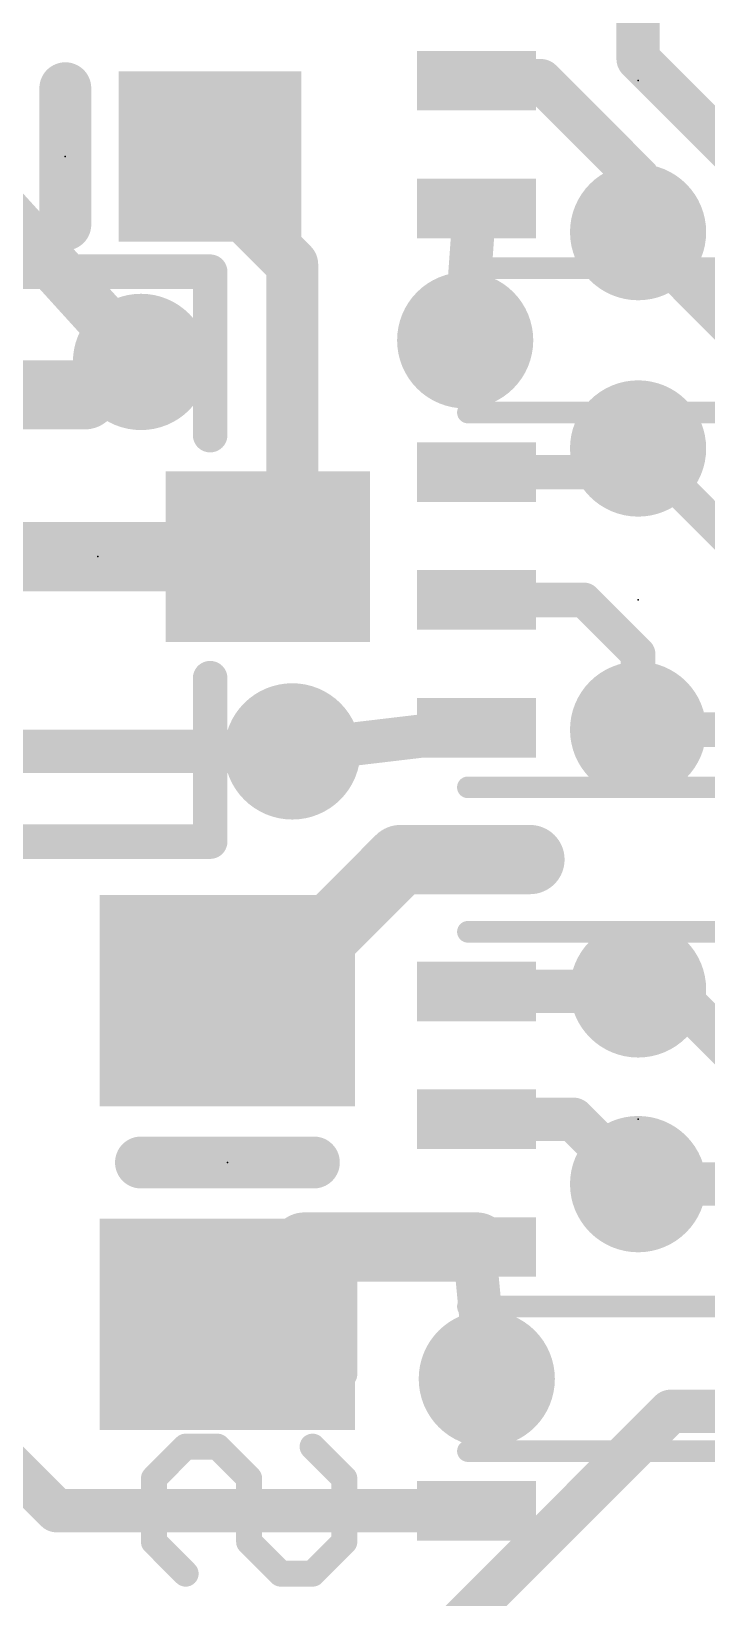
# Model space of a CAD drawing. Extents: x -6 to 62.2, y -4.9 to 32.6.
# Drawn here: x 5.07 to 9.04, y 4.05 to 13.24 of the extents above; entities that cross this region are included whole.
import ezdxf

# ---------------------------------------------------------------- set-up
doc = ezdxf.new("R2010")
doc.units = 0
for name, color, linetype in [('1', 12, 'CONTINUOUS'), ('16', 132, 'CONTINUOUS'), ('18', 110, 'CONTINUOUS'), ('21', 40, 'CONTINUOUS'), ('22', 6, 'CONTINUOUS'), ('23', 53, 'CONTINUOUS')]:
    doc.layers.add(name, color=color, linetype=linetype)

# ---------------------------------------------------------------- blocks, each defined once
blk = doc.blocks.new('RECT')
blk.add_solid([(-0.5, -0.5), (0.5, -0.5), (-0.5, 0.5), (0.5, 0.5)])
blk = doc.blocks.new('ROUNDV')
at = {"const_width": 0.5}
blk.add_lwpolyline([(0, -0.25, 1), (0, 0.25, 1), (0, -0.25)], format="xyb", dxfattribs=at)

msp = doc.modelspace()

# ---------------------------------------------------------------- linework, layer by layer
at = {"layer": '1'}
for points, const_width in [([(7.686, 12.954), (8.0645, 12.954)], 0.254), ([(8.0645, 12.954), (8.636, 12.3825)], 0.254), ([(6.1205, 12.5095), (6.1205, 12.358)], 0.3048), ([(6.1205, 12.358), (6.604, 11.8745)], 0.3048), ([(8.636, 12.3825), (8.636, 12.065)], 0.254), ([(7.686, 12.204), (7.674, 12.192)], 0.254), ([(7.674, 12.192), (7.62, 11.43)], 0.254), ([(6.604, 11.8745), (6.604, 10.303)], 0.3048), ([(5.715, 11.303), (5.461, 11.187)], 0.3048), ([(5.384, 11.11), (4.461, 11.11)], 0.4064), ([(5.461, 11.187), (5.384, 11.11)], 0.3048), ([(8.497, 10.656), (8.636, 10.795)], 0.2032), ([(7.686, 10.656), (8.497, 10.656)], 0.2032), ([(6.604, 10.303), (6.461, 10.16)], 0.3048), ([(3.6195, 10.16), (6.461, 10.16)], 0.4064), ([(7.686, 9.906), (8.3185, 9.906)], 0.2032), ([(8.3185, 9.906), (8.636, 9.5885)], 0.2032), ([(8.636, 9.5885), (8.636, 9.144)], 0.2032), ([(7.674, 9.144), (6.604, 9.017)], 0.254), ([(7.686, 9.156), (7.674, 9.144)], 0.254), ([(4.527, 9.017), (6.604, 9.017)], 0.254), ([(6.411, 7.554), (7.239, 8.382)], 0.4064), ([(7.239, 8.382), (8.001, 8.382)], 0.4064), ([(6.223, 7.554), (6.411, 7.554)], 0.4064), ([(8.751, 7.608), (7.686, 7.608)], 0.254), ([(8.636, 7.62), (8.751, 7.608)], 0.254), ([(8.255, 6.858), (7.686, 6.858)], 0.254), ([(8.636, 6.477), (8.255, 6.858)], 0.254), ([(6.223, 5.654), (6.677, 6.108)], 0.4064), ([(6.677, 6.108), (7.686, 6.108)], 0.4064), ([(7.686, 6.108), (7.674, 6.096)], 0.254), ([(7.674, 6.096), (7.747, 5.334)], 0.254), ([(3.81, 5.969), (5.219, 4.56)], 0.254), ([(5.219, 4.56), (7.686, 4.56)], 0.254)]:
    msp.add_lwpolyline(points, dxfattribs=dict(at, const_width=const_width))
for points, const_width in [([(7.686, 13.0175, 1), (7.686, 12.8905)], 0.127), ([(8.1094, 12.9989, 1), (8.0196, 12.9091)], 0.127), ([(8.0645, 12.8905, 1), (8.0645, 13.0175)], 0.127), ([(6.1967, 12.5095, 1), (6.0443, 12.5095)], 0.1524), ([(6.1744, 12.4119, 1), (6.0666, 12.3041)], 0.1524), ([(8.6995, 12.3825, 1), (8.5725, 12.3825)], 0.127), ([(6.0443, 12.358, 1), (6.1967, 12.358)], 0.1524), ([(8.5911, 12.3376, 1), (8.6809, 12.4274)], 0.127), ([(7.7309, 12.1591, 1), (7.6411, 12.2489)], 0.127), ([(7.6291, 12.2369, 1), (7.7189, 12.1471)], 0.127), ([(7.7373, 12.1875, 1), (7.6107, 12.1965)], 0.127), ([(8.5725, 12.065, 1), (8.6995, 12.065)], 0.127), ([(6.6802, 11.8745, 1), (6.5278, 11.8745)], 0.1524), ([(6.5501, 11.8206, 1), (6.6579, 11.9284)], 0.1524), ([(7.5567, 11.4345, 1), (7.6833, 11.4255)], 0.127), ([(5.7467, 11.2337, 1), (5.6833, 11.3723)], 0.1524), ([(5.384, 11.0084, 1), (5.384, 11.2116)], 0.2032), ([(5.4293, 11.2563, 1), (5.4927, 11.1177)], 0.1524), ([(5.5149, 11.1331, 1), (5.4071, 11.2409)], 0.1524), ([(5.3301, 11.1639, 1), (5.4379, 11.0561)], 0.1524), ([(8.6719, 10.7591, 1), (8.6001, 10.8309)], 0.1016), ([(7.686, 10.7068, 1), (7.686, 10.6052)], 0.1016), ([(8.497, 10.6052, 1), (8.497, 10.7068)], 0.1016), ([(8.4611, 10.6919, 1), (8.5329, 10.6201)], 0.1016), ([(6.6579, 10.2491, 1), (6.5501, 10.3569)], 0.1524), ([(6.461, 10.0584, 1), (6.461, 10.2616)], 0.2032), ([(6.5278, 10.303, 1), (6.6802, 10.303)], 0.1524), ([(6.4071, 10.2139, 1), (6.5149, 10.1061)], 0.1524), ([(7.686, 9.9568, 1), (7.686, 9.8552)], 0.1016), ([(8.3544, 9.9419, 1), (8.2826, 9.8701)], 0.1016), ([(8.3185, 9.8552, 1), (8.3185, 9.9568)], 0.1016), ([(8.6868, 9.5885, 1), (8.5852, 9.5885)], 0.1016), ([(8.6001, 9.5526, 1), (8.6719, 9.6244)], 0.1016), ([(7.6291, 9.1889, 1), (7.7189, 9.0991)], 0.127), ([(7.7309, 9.1111, 1), (7.6411, 9.2009)], 0.127), ([(7.6815, 9.0809, 1), (7.6665, 9.2071)], 0.127), ([(8.5852, 9.144, 1), (8.6868, 9.144)], 0.1016), ([(6.5965, 9.0801, 1), (6.6115, 8.9539)], 0.127), ([(6.604, 8.9535, 1), (6.604, 9.0805)], 0.127), ([(7.239, 8.4836, 1), (7.239, 8.2804)], 0.2032), ([(7.3108, 8.3102, 1), (7.1672, 8.4538)], 0.2032), ([(8.001, 8.2804, 1), (8.001, 8.4836)], 0.2032), ([(6.223, 7.6556, 1), (6.223, 7.4524)], 0.2032), ([(6.3392, 7.6258, 1), (6.4828, 7.4822)], 0.2032), ([(6.411, 7.4524, 1), (6.411, 7.6556)], 0.2032), ([(7.686, 7.6715, 1), (7.686, 7.5445)], 0.127), ([(8.6426, 7.6832, 1), (8.6294, 7.5568)], 0.127), ([(8.7444, 7.5448, 1), (8.7576, 7.6712)], 0.127), ([(8.751, 7.5445, 1), (8.751, 7.6715)], 0.127), ([(7.686, 6.9215, 1), (7.686, 6.7945)], 0.127), ([(8.2999, 6.9029, 1), (8.2101, 6.8131)], 0.127), ([(8.255, 6.7945, 1), (8.255, 6.9215)], 0.127), ([(8.5911, 6.4321, 1), (8.6809, 6.5219)], 0.127), ([(6.677, 6.2096, 1), (6.677, 6.0064)], 0.2032), ([(6.7488, 6.0362, 1), (6.6052, 6.1798)], 0.2032), ([(7.686, 6.0064, 1), (7.686, 6.2096)], 0.2032), ([(7.7372, 6.1021, 1), (7.6108, 6.0899)], 0.127), ([(7.6291, 6.1409, 1), (7.7189, 6.0511)], 0.127), ([(7.7309, 6.0631, 1), (7.6411, 6.1529)], 0.127), ([(6.1512, 5.7258, 1), (6.2948, 5.5822)], 0.2032), ([(7.6838, 5.3279, 1), (7.8102, 5.3401)], 0.127), ([(5.219, 4.6235, 1), (5.219, 4.4965)], 0.127), ([(5.1741, 4.5151, 1), (5.2639, 4.6049)], 0.127), ([(7.686, 4.4965, 1), (7.686, 4.6235)], 0.127)]:
    msp.add_lwpolyline(points, format="xyb", dxfattribs=dict(at, const_width=const_width))
at = {"layer": '16'}
for points, const_width in [([(8.636, 13.081), (8.636, 13.6525)], 0.254), ([(10.6045, 11.1125), (8.636, 13.081)], 0.254), ([(4.445, 12.7), (5.715, 11.303)], 0.3048), ([(8.636, 12.065), (10.2235, 10.4775)], 0.254), ([(7.62, 11.43), (7.366, 11.43)], 0.254), ([(8.636, 10.795), (9.4615, 9.9695)], 0.2032), ([(6.604, 9.017), (6.477, 9.144)], 0.254), ([(8.636, 9.144), (9.144, 9.144)], 0.2032), ([(8.8265, 7.62), (8.636, 7.62)], 0.254), ([(10.287, 6.1595), (8.8265, 7.62)], 0.254), ([(8.8265, 7.62), (8.89, 7.62)], 0.254), ([(9.2075, 6.477), (8.636, 6.477)], 0.254), ([(8.8265, 5.1435), (6.35, 2.667)], 0.254), ([(8.8265, 5.1435), (41.656, 5.1435)], 0.254)]:
    msp.add_lwpolyline(points, dxfattribs=dict(at, const_width=const_width))
for points, const_width in [([(8.6809, 13.1259, 1), (8.5911, 13.0361)], 0.127), ([(8.5725, 13.081, 1), (8.6995, 13.081)], 0.127), ([(8.6809, 12.1099, 1), (8.5911, 12.0201)], 0.127), ([(7.366, 11.4935, 1), (7.366, 11.3665)], 0.127), ([(7.62, 11.3665, 1), (7.62, 11.4935)], 0.127), ([(5.6586, 11.2517, 1), (5.7714, 11.3543)], 0.1524), ([(8.6719, 10.8309, 1), (8.6001, 10.7591)], 0.1016), ([(6.5219, 9.1889, 1), (6.4321, 9.0991)], 0.127), ([(8.636, 9.1948, 1), (8.636, 9.0932)], 0.1016), ([(6.5591, 8.9721, 1), (6.6489, 9.0619)], 0.127), ([(8.636, 7.6835, 1), (8.636, 7.5565)], 0.127), ([(8.8714, 7.6649, 1), (8.7816, 7.5751)], 0.127), ([(8.8265, 7.6835, 1), (8.8265, 7.5565)], 0.127), ([(8.8265, 7.5565, 1), (8.8265, 7.6835)], 0.127), ([(8.89, 7.5565, 1), (8.89, 7.6835)], 0.127), ([(8.636, 6.5405, 1), (8.636, 6.4135)], 0.127), ([(8.8265, 5.207, 1), (8.8265, 5.08)], 0.127), ([(8.8714, 5.0986, 1), (8.7816, 5.1884)], 0.127)]:
    msp.add_lwpolyline(points, format="xyb", dxfattribs=dict(at, const_width=const_width))
at = {"layer": '21'}
for points, const_width in [([(5.2705, 12.1095), (5.2705, 12.9095)], 0.3048), ([(4.8086, 11.8324), (6.1214, 11.8324)], 0.2032), ([(6.1214, 11.8324), (6.1214, 10.8736)], 0.2032), ([(7.636, 11.854), (9.636, 11.854)], 0.127), ([(7.636, 11.006), (9.636, 11.006)], 0.127), ([(6.1214, 9.4464), (6.1214, 8.4876)], 0.2032), ([(7.636, 8.806), (9.636, 8.806)], 0.127), ([(6.1214, 8.4876), (4.8086, 8.4876)], 0.2032), ([(7.636, 7.958), (9.636, 7.958)], 0.127), ([(6.731, 6.604), (5.715, 6.604)], 0.3048), ([(7.636, 5.758), (9.636, 5.758)], 0.127), ([(7.636, 4.91), (9.636, 4.91)], 0.127)]:
    msp.add_lwpolyline(points, dxfattribs=dict(at, const_width=const_width))
for points, const_width in [([(5.3467, 12.9095, 1), (5.1943, 12.9095)], 0.1524), ([(5.1943, 12.1095, 1), (5.3467, 12.1095)], 0.1524), ([(6.1722, 11.8324, 1), (6.0706, 11.8324)], 0.1016), ([(6.1214, 11.7816, 1), (6.1214, 11.8832)], 0.1016), ([(7.636, 11.8858, 1), (7.636, 11.8223)], 0.0635), ([(7.636, 11.0378, 1), (7.636, 10.9742)], 0.0635), ([(6.0706, 10.8736, 1), (6.1722, 10.8736)], 0.1016), ([(6.1722, 9.4464, 1), (6.0706, 9.4464)], 0.1016), ([(7.636, 8.8378, 1), (7.636, 8.7743)], 0.0635), ([(6.1214, 8.4368, 1), (6.1214, 8.5384)], 0.1016), ([(6.0706, 8.4876, 1), (6.1722, 8.4876)], 0.1016), ([(7.636, 7.9897, 1), (7.636, 7.9263)], 0.0635), ([(5.715, 6.6802, 1), (5.715, 6.5278)], 0.1524), ([(6.731, 6.5278, 1), (6.731, 6.6802)], 0.1524), ([(7.636, 5.7897, 1), (7.636, 5.7263)], 0.0635), ([(7.636, 4.9417, 1), (7.636, 4.8783)], 0.0635)]:
    msp.add_lwpolyline(points, format="xyb", dxfattribs=dict(at, const_width=const_width))
at = {"layer": '22', "const_width": 0.1524}
for points in [[(6.9098, 5.3599), (6.9098, 6.1056)], [(5.7912, 5.7327), (6.9098, 5.7327)], [(5.9776, 4.9362), (5.7912, 4.7498)], [(6.1641, 4.9362), (5.9776, 4.9362)], [(6.3505, 4.7498), (6.1641, 4.9362)], [(6.7233, 4.9362), (6.9098, 4.7498)], [(5.7912, 4.7498), (5.7912, 4.3769)], [(6.3505, 4.3769), (6.3505, 4.7498)], [(6.9098, 4.7498), (6.9098, 4.3769)], [(5.7912, 4.3769), (5.9776, 4.1905)], [(6.5369, 4.1905), (6.3505, 4.3769)], [(6.9098, 4.3769), (6.7233, 4.1905)], [(6.7233, 4.1905), (6.5369, 4.1905)]]:
    msp.add_lwpolyline(points, dxfattribs=at)
at = {"layer": '22', "const_width": 0.0762}
for points in [[(6.9479, 6.1056, 1), (6.8717, 6.1056)], [(5.7912, 5.7708, 1), (5.7912, 5.6946)], [(6.9098, 5.6946, 1), (6.9098, 5.7708)], [(6.8717, 5.3599, 1), (6.9479, 5.3599)], [(5.9776, 4.9743, 1), (5.9776, 4.8981)], [(6.0046, 4.9093, 1), (5.9507, 4.9631)], [(6.191, 4.9631, 1), (6.1371, 4.9093)], [(6.1641, 4.8981, 1), (6.1641, 4.9743)], [(6.7503, 4.9631, 1), (6.6964, 4.9093)], [(5.8293, 4.7498, 1), (5.7531, 4.7498)], [(5.7643, 4.7767, 1), (5.8181, 4.7228)], [(6.3886, 4.7498, 1), (6.3124, 4.7498)], [(6.3235, 4.7228, 1), (6.3774, 4.7767)], [(6.9479, 4.7498, 1), (6.8717, 4.7498)], [(6.8828, 4.7228, 1), (6.9367, 4.7767)], [(5.8181, 4.4039, 1), (5.7643, 4.35)], [(5.7531, 4.3769, 1), (5.8293, 4.3769)], [(6.3774, 4.4039, 1), (6.3235, 4.35)], [(6.3124, 4.3769, 1), (6.3886, 4.3769)], [(6.8717, 4.3769, 1), (6.9479, 4.3769)], [(6.9367, 4.35, 1), (6.8828, 4.4039)], [(5.9507, 4.1636, 1), (6.0046, 4.2174)], [(6.5369, 4.2286, 1), (6.5369, 4.1524)], [(6.51, 4.1636, 1), (6.5638, 4.2174)], [(6.6964, 4.2174, 1), (6.7503, 4.1636)], [(6.7233, 4.1524, 1), (6.7233, 4.2286)]]:
    msp.add_lwpolyline(points, format="xyb", dxfattribs=at)
at = {"layer": '23'}
for p in [(8.636, 12.954), (5.2705, 12.5095), (5.461, 10.16), (8.636, 9.906), (8.636, 6.858), (6.223, 6.604)]:
    msp.add_point(p, dxfattribs=at)

# ---------------------------------------------------------------- block references
at = {"layer": '1', "xscale": 0.7, "yscale": 0.35}
for p in [(7.686, 12.954), (7.686, 12.204), (7.686, 10.656), (7.686, 9.906), (7.686, 9.156), (7.686, 7.608), (7.686, 6.858), (7.686, 6.108), (7.686, 4.56)]:
    msp.add_blockref('RECT', p, dxfattribs=at)
at = {"layer": '1', "xscale": 1.075, "rotation": 180}
msp.add_blockref('RECT', (6.1205, 12.5095), dxfattribs=at)
at = {"layer": '1', "yscale": 1.2, "rotation": 270}
msp.add_blockref('RECT', (6.461, 10.16), dxfattribs=at)
at = {"layer": '1', "xscale": 1.24, "yscale": 1.5, "rotation": 270}
for p in [(6.223, 7.554), (6.223, 5.654)]:
    msp.add_blockref('RECT', p, dxfattribs=at)
at = {"layer": '18', "xscale": 0.8001, "yscale": 0.8001}
for p in [(8.636, 12.065), (8.636, 12.065), (7.62, 11.43), (7.62, 11.43), (5.715, 11.303), (5.715, 11.303), (8.636, 10.795), (8.636, 10.795), (8.636, 9.144), (8.636, 9.144), (6.604, 9.017), (6.604, 9.017), (8.636, 7.62), (8.636, 7.62), (8.636, 6.477), (8.636, 6.477), (7.747, 5.334), (7.747, 5.334)]:
    msp.add_blockref('ROUNDV', p, dxfattribs=at)

doc.saveas('drawing.dxf')
